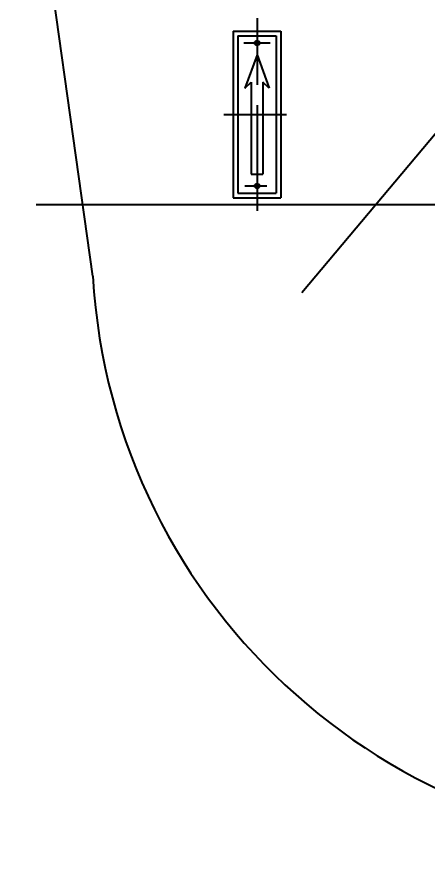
# Model space of a CAD drawing. Header units: millimetres. Extents: x 0 to 29400, y 0 to 20790.
# Drawn here: x 11868.9 to 12041.3, y 11225.3 to 11586.2 of the extents above; entities that cross this region are included whole.
import ezdxf

# ---------------------------------------------------------------- set-up
doc = ezdxf.new("R2010")
doc.units = ezdxf.units.MM
doc.header["$LTSCALE"] = 700
doc.linetypes.add('G', pattern=[2, 1.25, -0.25, 0.25, -0.25])
for name, color, linetype in [('01', 7, 'Continuous'), ('05', 142, 'G'), ('08', 1, 'Continuous')]:
    doc.layers.add(name, color=color, linetype=linetype)
doc.styles.get("Standard").update_dxf_attribs({"font": 'FZYTK.TTF', "width": 0.707})
doc.dimstyles.new('INTE', dxfattribs={"dimscale": 70, "dimtxt": 3.5, "dimasz": 3, "dimexe": 3, "dimexo": 0, "dimgap": 1, "dimtad": 1, "dimdec": 0, "dimdsep": 46, "dimtxsty": 'Standard', "dimcen": 0, "dimclrd": 1, "dimclre": 1, "dimclrt": 3, "dimaunit": 1, "dimadec": 0, "dimazin": 0, "dimtfac": 1, "dimtdec": 0, "dimtmove": 0, "dimatfit": 0, "dimfxl": 1, "dimarcsym": 0})

# ---------------------------------------------------------------- blocks, each defined once
blk = doc.blocks.new('*D853')
at = {"layer": '08', "color": 1, "lineweight": -2}
blk.add_line((15472.63, 12181.97), (6347.03, 8963.77), dxfattribs=at)
at = {"layer": '08', "color": 1}
blk.add_solid([(6335.39, 8996.77), (6358.67, 8930.76), (6148.98, 8893.92)], dxfattribs=at)
at = {"layer": 'DEFPOINTS', "color": 0}
for p in [(15472.63, 12181.97), (6148.98, 8893.92)]:
    blk.add_point(p, dxfattribs=at)
at = {"layer": '08', "color": 3, "insert": (7247.32, 9485.38), "char_height": 245, "attachment_point": 5, "rotation": 19.4255}
blk.add_mtext('R9886', dxfattribs=at)

msp = doc.modelspace()

# ---------------------------------------------------------------- linework, layer by layer
at = {"layer": '01'}
for p, q in [((11900.63, 11477.4), (11871.75, 11682.4)), ((11959.55, 11580.34), (11979.55, 11580.34)), ((11959.55, 11580.34), (11959.55, 11510.34)), ((11979.55, 11580.34), (11979.55, 11510.34)), ((11961.55, 11578.34), (11977.55, 11578.34)), ((11961.55, 11578.34), (11961.55, 11512.34)), ((11977.55, 11578.34), (11977.55, 11512.34)), ((11969.55, 11570.34), (11964.45, 11556.34)), ((11969.55, 11570.34), (11974.64, 11556.34)), ((11964.45, 11556.34), (11967.05, 11558.84)), ((11967.05, 11558.84), (11967.05, 11520.34)), ((11974.64, 11556.34), (11972.05, 11558.84)), ((11972.05, 11558.84), (11972.05, 11520.34)), ((11967.05, 11520.34), (11972.05, 11520.34)), ((11961.55, 11512.34), (11977.55, 11512.34)), ((11959.55, 11510.34), (11979.55, 11510.34))]:
    msp.add_line(p, q, dxfattribs=at)
for centre in [(11969.55, 11575.34), (11969.55, 11515.34)]:
    msp.add_circle(centre, 1, dxfattribs=at)
msp.add_arc((12155.18, 11492.4), 255, 183.3723, 273.3723, dxfattribs=at)
at = {"layer": '05'}
for p, q in [((11988.42, 11470.57), (12584.15, 12180.53)), ((11969.55, 11585.78), (11969.55, 11557.74)), ((11964.06, 11575.34), (11975.05, 11575.34)), ((11969.55, 11549.22), (11969.55, 11504.87)), ((11955.64, 11545.34), (11981.86, 11545.34)), ((11964.36, 11515.34), (11973.71, 11515.34)), ((11876.87, 11507.51), (12392.15, 11507.51))]:
    msp.add_line(p, q, dxfattribs=at)

# ---------------------------------------------------------------- dimensions: what is measured, and where the dimension line sits
at = {"layer": '08'}
dim = msp.add_radius_dim(center=(15472.63, 12181.97), mpoint=(6148.98, 8893.92), dimstyle='INTE', dxfattribs=at)
dim.commit()
dim.dimension.update_dxf_attribs({"geometry": '*D853', "text_midpoint": (7311.34, 9303.84), "dimtype": 164})

doc.saveas('drawing.dxf')
